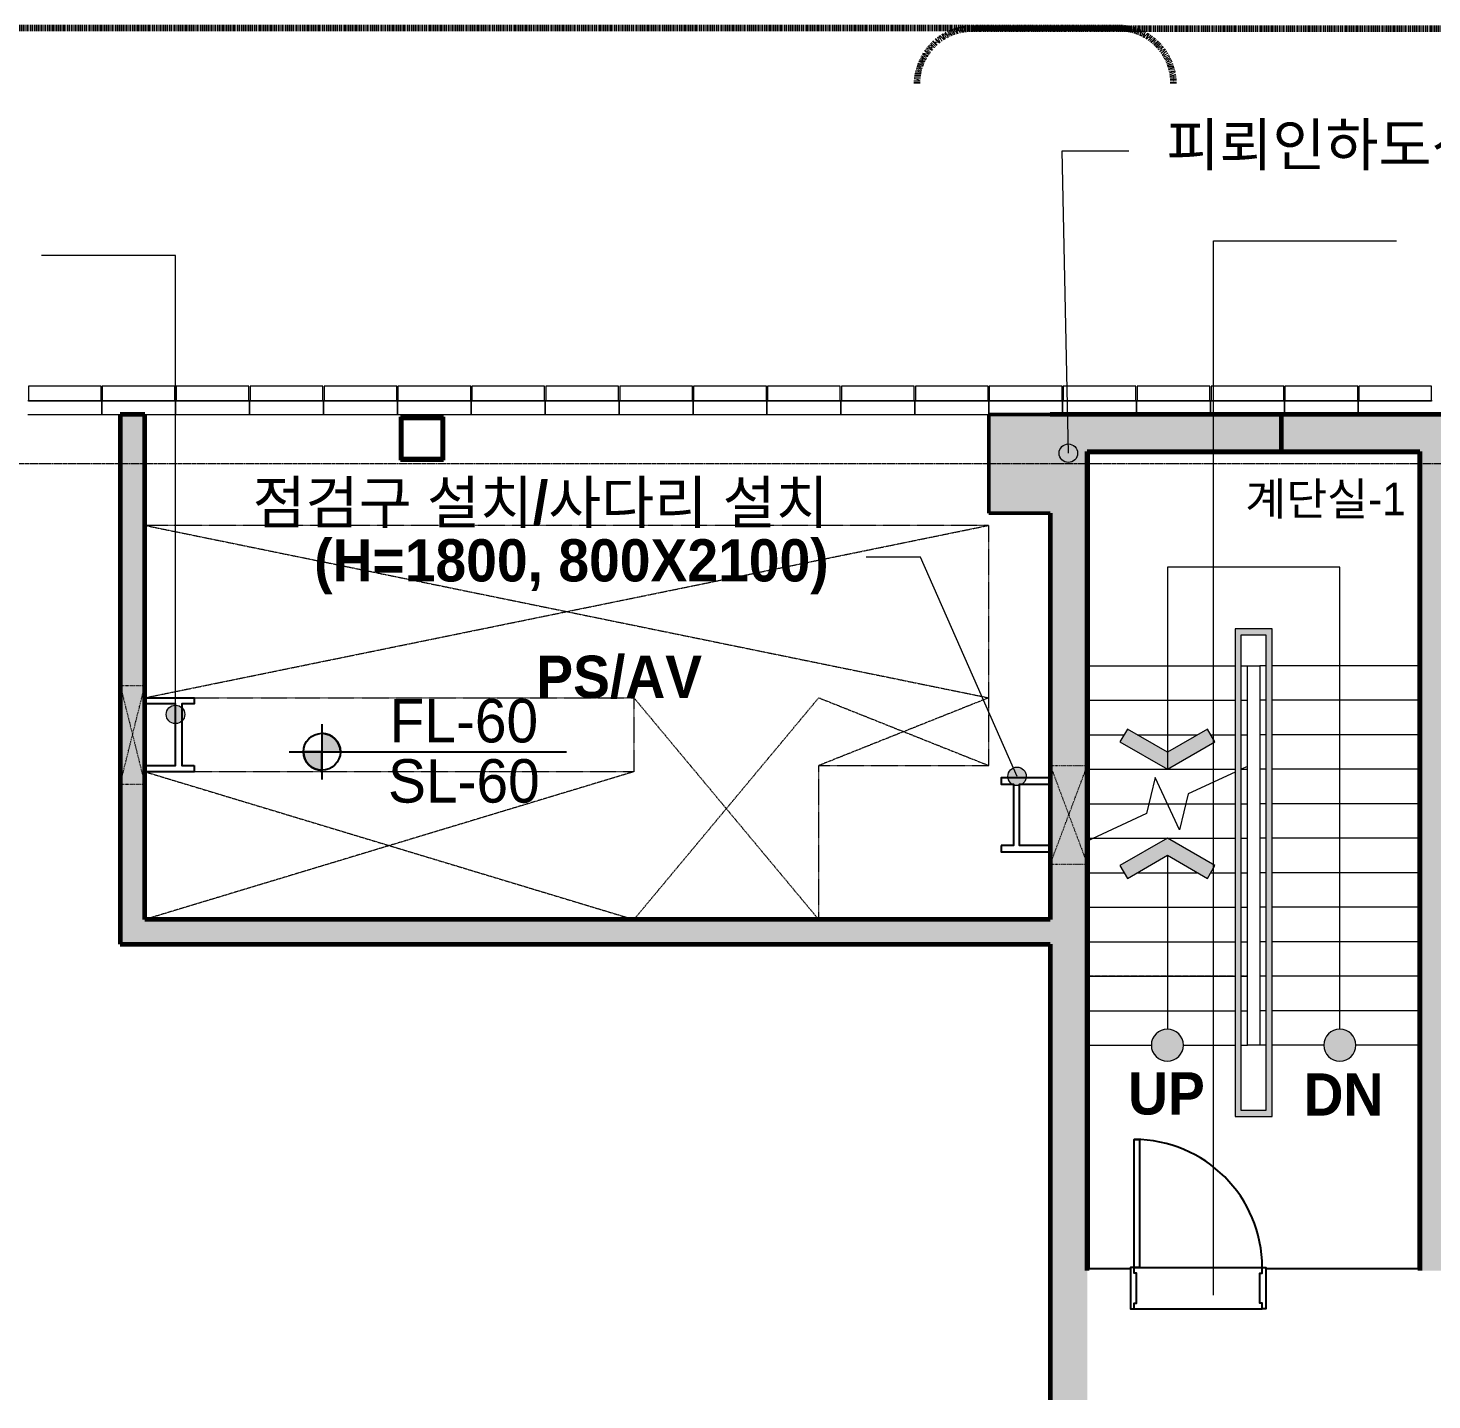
# Model space of a CAD drawing. Header units: millimetres. Extents: x 32807 to 138242, y 21317 to 92065.
# Drawn here: x 82145 to 93540, y 68966 to 80102 of the extents above; entities that cross this region are included whole.
import ezdxf

# ---------------------------------------------------------------- set-up
doc = ezdxf.new("R2010")
doc.units = ezdxf.units.MM
for name, pattern in [('_1점쇄선_1_100_', [9.6, 3.2, -3.2, 0, -3.2]), ('Center', [29.999999, 12, -6, 6, -6]), ('Dash Dot 3_16_', [7.9375, 4.7625, -1.5875, 0, -1.5875]), ('Grid Line', [22.225, 12.7, -3.175, 3.175, -3.175]), ('IMPORT-HID _4_', [2.3, 1.5, -0.8]), ('Overhead', [3.96875, 2.38125, -1.5875])]:
    doc.linetypes.add(name, pattern=pattern)
for name, color, linetype, lineweight in [('00. 점검사다리', 2, 'Continuous', 13), ('A-ANNO-CALL', 2, 'Continuous', 9), ('A-ANNO-SYMB', 7, 'Continuous', 25), ('A-ANNO-TEXT', 130, 'Continuous', 9), ('A-COLS', 2, 'Continuous', 50), ('A-COLS-HACH', 252, 'Continuous', 15), ('A-DETL', 3, 'Continuous', 9), ('A-DETL-P6', 6, 'Continuous', 9), ('A-DETL-PATT', 9, 'Continuous', 13), ('A-FLOR-STRS', 4, 'Continuous', 15), ('A-GLAZ', 4, 'Continuous', 18), ('A-GRID', 1, 'Continuous', 9), ('A-PLAN-OPEN', 9, '_1점쇄선_1_100_', 9), ('A-WALL', 2, 'Continuous', 60), ('A-WALL-HACH', 252, 'Continuous', 60), ('HID', 130, 'IMPORT-HID _4_', 9), ('Invisible Line', 7, 'Continuous', 9), ('오프닝', 170, 'Continuous', 15)]:
    doc.layers.add(name, color=color, linetype=linetype, lineweight=lineweight)
doc.layers.add('02. 미장', color=3, linetype='Continuous')
doc.layers.add('03. 태정도어', color=3, linetype='Continuous')
doc.styles.add('돋움_7', font='Dotum.ttf', dxfattribs={"height": 302.25256})
doc.styles.add('돋움_8', font='Dotum.ttf', dxfattribs={"height": 264.47099})
doc.styles.add('돋움_B_1', font='', dxfattribs={"height": 342.798635})
doc.styles.get('돋움_B_1').set_extended_font_data('Dotum', bold=True)

# ---------------------------------------------------------------- blocks, each defined once
blk = doc.blocks.new('HD_Spot Elev_수동_ - HD_Spot Elev_수동_-7050934-지상 3층 평면도')
at = {"layer": 'A-ANNO-SYMB'}
h = blk.add_hatch(color=256, dxfattribs=at)
edge = h.paths.add_edge_path(flags=0)
edge.add_arc((-4.559, -0.001), 1, 0, 90, ccw=False)
edge.add_line((-3.559, -0.001), (-4.559, -0.001))
edge.add_line((-4.559, -0.001), (-4.559, 0.999))
h = blk.add_hatch(color=256, dxfattribs=at)
edge = h.paths.add_edge_path(flags=0)
edge.add_arc((-4.559, -0.001), 1, 180, 270, ccw=False)
edge.add_line((-5.559, -0.001), (-4.559, -0.001))
edge.add_line((-4.559, -0.001), (-4.559, -1.001))
at = {"layer": 'A-ANNO-SYMB', "lineweight": 25}
for p, q in [((-4.559, 1.499), (-4.559, -1.501)), ((-4.559, 0.999), (-4.559, -0.001)), ((-6.327, -0.001), (8.673, -0.001)), ((-4.559, -0.001), (-5.559, -0.001)), ((-4.559, -1.001), (-4.559, -0.001)), ((-4.559, -0.001), (-3.559, -0.001))]:
    blk.add_line(p, q, dxfattribs=at)
blk.add_circle((-4.559, -0.001), 1, dxfattribs=at)
for start, end in [(360, 90), (180, 270)]:
    blk.add_arc((-4.559, -0.001), 1, start, end, dxfattribs=at)
blk = doc.blocks.new('A$C383279E2')
at = {"layer": '03. 태정도어', "color": 4}
for p, q in [((-461, -292), (-461, -607)), ((-431, -282), (609, -282)), ((639, -292), (639, -607)), ((-431, -617), (609, -617))]:
    blk.add_line(p, q, dxfattribs=at)
blk.add_lwpolyline([(-431, -282), (-431, 758), (-386, 758), (-386, -282)], close=True, dxfattribs=at)
for points in [[(-461, -607), (-461, -617), (-431, -617), (-431, -572), (-411, -572), (-411, -449), (-411, -327), (-431, -327), (-431, -282), (-461, -282), (-461, -292)], [(639, -607), (639, -617), (609, -617), (609, -572), (589, -572), (589, -449), (589, -327), (609, -327), (609, -282), (639, -282), (639, -292)]]:
    blk.add_lwpolyline(points, dxfattribs=at)
blk.add_arc((-431, -282), 1040, 0, 90, dxfattribs=at)

msp = doc.modelspace()

# ---------------------------------------------------------------- hatches: boundary and pattern name
at = {"layer": 'A-ANNO-TEXT'}
h = msp.add_hatch(color=50, dxfattribs=at)
edge = h.paths.add_edge_path(flags=0)
edge.add_arc((90589.1, 76651.3), 75, 0, 360)
h = msp.add_hatch(color=50, dxfattribs=at)
edge = h.paths.add_edge_path(flags=0)
edge.add_arc((83341.5, 74530.6), 75, 0, 360)
h = msp.add_hatch(color=50, dxfattribs=at)
edge = h.paths.add_edge_path(flags=0)
edge.add_arc((90172.7, 74027.6), 75, 0, 360)
at = {"layer": 'A-COLS-HACH', "lineweight": 9}
h = msp.add_hatch(dxfattribs=at)
h.set_pattern_fill('FP_44', color=256, style=0, pattern_type=2)
h.set_pattern_definition([(45, (-11858.95, -1e-09), (-377.1708, 377.1708), []), (45, (-11858.95, 571.5), (-377.1708, 377.1708), [])])
h.paths.add_polyline_path([(85167.5, 76595.6), (85517.5, 76595.6), (85517.5, 76945.6), (85167.5, 76945.6), (85167.5, 76776.4)], flags=0)
h.paths.add_polyline_path([(85505.5, 76607.6), (85179.5, 76607.6), (85179.5, 76933.6), (85505.5, 76933.6), (85505.5, 76776.4)], flags=0)
at = {"layer": 'A-COLS-HACH'}
msp.add_hatch(color=256, dxfattribs=at).paths.add_polyline_path([(90442.5, 76165.6), (90442.5, 76965.6), (89942.5, 76965.6), (89942.5, 76165.6)], flags=0)
at = {"layer": 'A-DETL-PATT', "lineweight": 18}
h = msp.add_hatch(color=255, dxfattribs=at)
h.paths.add_polyline_path([(92162.5, 71265.6), (92242.5, 71265.6), (92242.5, 75225.6), (91942.5, 75225.6), (91942.5, 71265.6), (92142.5, 71265.6)], flags=0)
h.paths.add_polyline_path([(92162.5, 71315.6), (91992.5, 71315.6), (91992.5, 75175.6), (92192.5, 75175.6), (92192.5, 71315.6)], flags=0)
at = {"layer": 'A-DETL-PATT'}
for points in [[(91392.5, 74085.6), (91777.2, 74307.7), (91717.2, 74411.6), (91392.5, 74224.2), (91067.8, 74411.6), (91007.8, 74307.7), (91226.1, 74181.7)], [(91717.2, 73199.6), (91777.2, 73303.5), (91392.5, 73525.6), (91007.8, 73303.5), (91067.8, 73199.6), (91392.5, 73387)], [(91392.5, 71715.6), (91426.1, 71720), (91457.5, 71733), (91484.4, 71753.7), (91505.1, 71780.6), (91518.1, 71812), (91522.5, 71845.6), (91518.1, 71879.2), (91505.1, 71910.6), (91484.4, 71937.5), (91457.5, 71958.2), (91426.1, 71971.2), (91392.5, 71975.6), (91358.8, 71971.2), (91327.5, 71958.2), (91300.6, 71937.5), (91279.9, 71910.6), (91266.9, 71879.2), (91262.5, 71845.6), (91266.9, 71812), (91279.9, 71780.6), (91300.6, 71753.7), (91327.5, 71733), (91358.8, 71720)], [(92792.5, 71715.6), (92826.1, 71720), (92857.5, 71733), (92884.4, 71753.7), (92905.1, 71780.6), (92918.1, 71812), (92922.5, 71845.6), (92918.1, 71879.2), (92905.1, 71910.6), (92884.4, 71937.5), (92857.5, 71958.2), (92826.1, 71971.2), (92792.5, 71975.6), (92758.8, 71971.2), (92727.5, 71958.2), (92700.6, 71937.5), (92679.9, 71910.6), (92666.9, 71879.2), (92662.5, 71845.6), (92666.9, 71812), (92679.9, 71780.6), (92700.6, 71753.7), (92727.5, 71733), (92758.8, 71720)]]:
    msp.add_hatch(color=7, dxfattribs=at).paths.add_polyline_path(points, flags=0)
at = {"layer": 'A-WALL-HACH', "lineweight": 15}
for points in [[(83092.5, 72865.6), (83092.5, 76965.6), (82892.5, 76965.6), (82892.5, 72865.6)], [(90742.5, 68965.6), (90742.5, 76965.6), (90442.5, 76965.6), (90442.5, 68965.6)], [(93642.5, 76665.6), (97292.5, 76665.6), (97292.5, 76965.6), (90742.5, 76965.6), (90742.5, 76665.6), (93442.5, 76665.6)], [(92320, 76665.6), (92320, 76965.6), (90742.5, 76965.6), (90742.5, 76665.6), (91840.9, 76665.6)], [(93486.7, 70015.6), (93642.5, 70015.6), (93642.5, 76665.6), (93442.5, 76665.6), (93442.5, 70015.6)], [(90442.5, 72665.6), (90442.5, 72865.6), (82892.5, 72865.6), (82892.5, 72665.6), (90195.1, 72665.6)]]:
    msp.add_hatch(color=256, dxfattribs=at).paths.add_polyline_path(points, flags=0)

# ---------------------------------------------------------------- linework, layer by layer
at = {"layer": '00. 점검사다리', "color": 5, "lineweight": -3}
for points in [[(83492.5, 74115.6), (83492.5, 74065.6), (83092.5, 74065.6), (83092.5, 74115.6), (83342.5, 74115.6), (83342.5, 74615.6), (83092.5, 74615.6), (83092.5, 74665.6), (83492.5, 74665.6), (83492.5, 74615.6), (83392.5, 74615.6), (83392.5, 74115.6)], [(90042.5, 73465.6), (90042.5, 73415.6), (90442.5, 73415.6), (90442.5, 73465.6), (90192.5, 73465.6), (90192.5, 73965.6), (90442.5, 73965.6), (90442.5, 74015.6), (90042.5, 74015.6), (90042.5, 73965.6), (90142.5, 73965.6), (90142.5, 73465.6)]]:
    msp.add_lwpolyline(points, close=True, dxfattribs=at)
at = {"layer": '02. 미장', "color": 13}
msp.add_lwpolyline([(91092.5, 70030.6), (90757.5, 70030.6), (90757.5, 76650.6), (93427.5, 76650.6), (93427.5, 70030.6), (92192.5, 70030.6)], dxfattribs=at)
at = {"layer": 'A-ANNO-CALL', "linetype": 'Center', "lineweight": 100}
for p, q in [((90992.9, 80102.4), (42977.2, 80102.4)), ((136018.1, 80097), (89808.9, 80097))]:
    msp.add_line(p, q, dxfattribs=at)
for centre, start, end in [((89808.9, 79647), 90, 180), ((90992.9, 79652.4), 0, 90)]:
    msp.add_arc(centre, 450, start, end, dxfattribs=at)
at = {"layer": 'A-ANNO-TEXT', "color": 50}
for p, q in [((90537.4, 79106.1), (91080.1, 79106.1)), ((90589.1, 76651.3), (90537.4, 79106.1)), ((91767.8, 78374), (93252.8, 78374)), ((91767.8, 69816.2), (91767.8, 78374)), ((83341.5, 78256.3), (82252.9, 78256.3)), ((83341.5, 74530.6), (83341.5, 78256.3)), ((89388.4, 75807.8), (88948, 75807.8)), ((90172.7, 74027.6), (89388.4, 75807.8))]:
    msp.add_line(p, q, dxfattribs=at)
for centre in [(90589.1, 76651.3), (83341.5, 74530.6), (90172.7, 74027.6)]:
    msp.add_circle(centre, 75, dxfattribs=at)
at = {"layer": 'A-COLS'}
for p, q in [((85517.5, 76945.6), (85167.5, 76945.6)), ((85167.5, 76945.6), (85167.5, 76595.6)), ((85179.5, 76607.6), (85179.5, 76933.6)), ((85179.5, 76933.6), (85505.5, 76933.6)), ((85505.5, 76933.6), (85505.5, 76607.6)), ((85517.5, 76595.6), (85517.5, 76945.6)), ((90442.5, 76965.6), (89942.5, 76965.6)), ((89942.5, 76965.6), (89942.5, 76165.6)), ((85167.5, 76595.6), (85517.5, 76595.6)), ((85505.5, 76607.6), (85179.5, 76607.6)), ((89942.5, 76165.6), (90442.5, 76165.6))]:
    msp.add_line(p, q, dxfattribs=at)
at = {"layer": 'A-DETL', "color": 252}
for p, q in [((92792.5, 75725.6), (91392.5, 75725.6)), ((91392.5, 75725.6), (91392.5, 74085.6)), ((92792.5, 71975.6), (92792.5, 75725.6))]:
    msp.add_line(p, q, dxfattribs=at)
at = {"layer": 'A-DETL', "color": 3}
for points in [[(92142.5, 71265.6), (92162.5, 71265.6), (92242.5, 71265.6), (92242.5, 75225.6), (91942.5, 75225.6), (91942.5, 71265.6)], [(92192.5, 71315.6), (92162.5, 71315.6), (91992.5, 71315.6), (91992.5, 75175.6), (92192.5, 75175.6)]]:
    msp.add_lwpolyline(points, close=True, dxfattribs=at)
at = {"layer": 'A-DETL-P6', "color": 252}
msp.add_line((91392.5, 73387), (91392.5, 71975.6), dxfattribs=at)
at = {"layer": 'A-FLOR-STRS', "color": 252, "linetype": 'Overhead', "lineweight": 9}
for p, q in [((90742.5, 76665.6), (90742.5, 74925.6)), ((93442.5, 76665.6), (90742.5, 76665.6)), ((90742.5, 76665.6), (90742.5, 74925.6)), ((93442.5, 76665.6), (90742.5, 76665.6)), ((93442.5, 74925.6), (93442.5, 76665.6)), ((93442.5, 74925.6), (93442.5, 76665.6)), ((90742.5, 74925.6), (91942.5, 74925.6)), ((90742.5, 74925.6), (91942.5, 74925.6)), ((90742.5, 71845.6), (90742.5, 74925.6)), ((90742.5, 74085.6), (90742.5, 74925.6)), ((90742.5, 74925.6), (91942.5, 74925.6)), ((90742.5, 74925.6), (91942.5, 74925.6)), ((90742.5, 74925.6), (91942.5, 74925.6)), ((91992.5, 74925.6), (92042.5, 74925.6)), ((91992.5, 74925.6), (92042.5, 74925.6)), ((91992.5, 74925.6), (92042.5, 74925.6)), ((91992.5, 74925.6), (92042.5, 74925.6)), ((91992.5, 74925.6), (92042.5, 74925.6)), ((92042.5, 74925.6), (92142.5, 74925.6)), ((92042.5, 74925.6), (92142.5, 74925.6)), ((92042.5, 71845.6), (92042.5, 74925.6)), ((92042.5, 74108.7), (92042.5, 74925.6)), ((92192.5, 74925.6), (92142.5, 74925.6)), ((92192.5, 74925.6), (92142.5, 74925.6)), ((92142.5, 74925.6), (92142.5, 71845.6)), ((92142.5, 74925.6), (92142.5, 71845.6)), ((92192.5, 74925.6), (92142.5, 74925.6)), ((92192.5, 74925.6), (92142.5, 74925.6)), ((92192.5, 74925.6), (92142.5, 74925.6)), ((93442.5, 74925.6), (92242.5, 74925.6)), ((93442.5, 74925.6), (92242.5, 74925.6)), ((93442.5, 74925.6), (92242.5, 74925.6)), ((93442.5, 74925.6), (92242.5, 74925.6)), ((93442.5, 74925.6), (92242.5, 74925.6)), ((93442.5, 74925.6), (93442.5, 71845.6)), ((93442.5, 74925.6), (93442.5, 71845.6)), ((90742.5, 74645.6), (91942.5, 74645.6)), ((90742.5, 74645.6), (91942.5, 74645.6)), ((90742.5, 74645.6), (91942.5, 74645.6)), ((90742.5, 74645.6), (91942.5, 74645.6)), ((90742.5, 74645.6), (91942.5, 74645.6)), ((91992.5, 74645.6), (92042.5, 74645.6)), ((91992.5, 74645.6), (92042.5, 74645.6)), ((91992.5, 74645.6), (92042.5, 74645.6)), ((91992.5, 74645.6), (92042.5, 74645.6)), ((91992.5, 74645.6), (92042.5, 74645.6)), ((92192.5, 74645.6), (92142.5, 74645.6)), ((92192.5, 74645.6), (92142.5, 74645.6)), ((92192.5, 74645.6), (92142.5, 74645.6)), ((92192.5, 74645.6), (92142.5, 74645.6)), ((92192.5, 74645.6), (92142.5, 74645.6)), ((93442.5, 74645.6), (92242.5, 74645.6)), ((93442.5, 74645.6), (92242.5, 74645.6)), ((93442.5, 74645.6), (92242.5, 74645.6)), ((93442.5, 74645.6), (92242.5, 74645.6)), ((93442.5, 74645.6), (92242.5, 74645.6)), ((90742.5, 74365.6), (91041.2, 74365.6)), ((90742.5, 74365.6), (91041.2, 74365.6)), ((90742.5, 74365.6), (91041.2, 74365.6)), ((90742.5, 74365.6), (91041.2, 74365.6)), ((90742.5, 74365.6), (91041.2, 74365.6)), ((91147.5, 74365.6), (91637.5, 74365.6)), ((91147.5, 74365.6), (91637.5, 74365.6)), ((91147.5, 74365.6), (91637.5, 74365.6)), ((91147.5, 74365.6), (91637.5, 74365.6)), ((91147.5, 74365.6), (91637.5, 74365.6)), ((91743.7, 74365.6), (91942.5, 74365.6)), ((91743.7, 74365.6), (91942.5, 74365.6)), ((91743.7, 74365.6), (91942.5, 74365.6)), ((91743.7, 74365.6), (91942.5, 74365.6)), ((91743.7, 74365.6), (91942.5, 74365.6)), ((91992.5, 74365.6), (92042.5, 74365.6)), ((91992.5, 74365.6), (92042.5, 74365.6)), ((91992.5, 74365.6), (92042.5, 74365.6)), ((91992.5, 74365.6), (92042.5, 74365.6)), ((91992.5, 74365.6), (92042.5, 74365.6)), ((92192.5, 74365.6), (92142.5, 74365.6)), ((92192.5, 74365.6), (92142.5, 74365.6)), ((92192.5, 74365.6), (92142.5, 74365.6)), ((92192.5, 74365.6), (92142.5, 74365.6)), ((92192.5, 74365.6), (92142.5, 74365.6)), ((93442.5, 74365.6), (92242.5, 74365.6)), ((93442.5, 74365.6), (92242.5, 74365.6)), ((93442.5, 74365.6), (92242.5, 74365.6)), ((93442.5, 74365.6), (92242.5, 74365.6)), ((93442.5, 74365.6), (92242.5, 74365.6)), ((90742.5, 74085.6), (91942.5, 74085.6)), ((90742.5, 74085.6), (91942.5, 74085.6)), ((90742.5, 74085.6), (91942.5, 74085.6)), ((90742.5, 74085.6), (91942.5, 74085.6)), ((90742.5, 74085.6), (91942.5, 74085.6)), ((91992.5, 74085.6), (92042.5, 74085.6)), ((91992.5, 74085.6), (92042.5, 74085.6)), ((91993, 74085.6), (92042.5, 74085.6)), ((92192.5, 74085.6), (92142.5, 74085.6)), ((92192.5, 74085.6), (92142.5, 74085.6)), ((92192.5, 74085.6), (92142.5, 74085.6)), ((92192.5, 74085.6), (92142.5, 74085.6)), ((92192.5, 74085.6), (92142.5, 74085.6)), ((93442.5, 74085.6), (92242.5, 74085.6)), ((93442.5, 74085.6), (92242.5, 74085.6)), ((93442.5, 74085.6), (92242.5, 74085.6)), ((93442.5, 74085.6), (92242.5, 74085.6)), ((93442.5, 74085.6), (92242.5, 74085.6)), ((90742.5, 73805.6), (91942.5, 73805.6)), ((90742.5, 73805.6), (91241.8, 73805.6)), ((90742.5, 73805.6), (91942.5, 73805.6)), ((90742.5, 73805.6), (91241.8, 73805.6)), ((90742.5, 73805.6), (91241.8, 73805.6)), ((91241.8, 73805.6), (91392.5, 73805.6)), ((91392.5, 73805.6), (91543.2, 73805.6)), ((91392.5, 73805.6), (91543.2, 73805.6)), ((91392.5, 73805.6), (91543.2, 73805.6)), ((91543.2, 73805.6), (91942.5, 73805.6)), ((91992.5, 73805.6), (92042.5, 73805.6)), ((91992.5, 73805.6), (92042.5, 73805.6)), ((91992.5, 73805.6), (92042.5, 73805.6)), ((92192.5, 73805.6), (92142.5, 73805.6)), ((92192.5, 73805.6), (92142.5, 73805.6)), ((92192.5, 73805.6), (92142.5, 73805.6)), ((92192.5, 73805.6), (92142.5, 73805.6)), ((92192.5, 73805.6), (92142.5, 73805.6)), ((93442.5, 73805.6), (92242.5, 73805.6)), ((93442.5, 73805.6), (92242.5, 73805.6)), ((93442.5, 73805.6), (92242.5, 73805.6)), ((93442.5, 73805.6), (92242.5, 73805.6)), ((93442.5, 73805.6), (92242.5, 73805.6)), ((90742.5, 73525.6), (91942.5, 73525.6)), ((90742.5, 73525.6), (90792, 73525.6)), ((90742.5, 73525.6), (91942.5, 73525.6)), ((90742.5, 73525.6), (90792, 73525.6)), ((90742.5, 73525.6), (90792, 73525.6)), ((90792, 73525.6), (91942.5, 73525.6)), ((91992.5, 73525.6), (92042.5, 73525.6)), ((91992.5, 73525.6), (92042.5, 73525.6)), ((91992.5, 73525.6), (92042.5, 73525.6)), ((92192.5, 73525.6), (92142.5, 73525.6)), ((92192.5, 73525.6), (92142.5, 73525.6)), ((92192.5, 73525.6), (92142.5, 73525.6)), ((92192.5, 73525.6), (92142.5, 73525.6)), ((92192.5, 73525.6), (92142.5, 73525.6)), ((93442.5, 73525.6), (92242.5, 73525.6)), ((93442.5, 73525.6), (92242.5, 73525.6)), ((93442.5, 73525.6), (92242.5, 73525.6)), ((93442.5, 73525.6), (92242.5, 73525.6)), ((93442.5, 73525.6), (92242.5, 73525.6)), ((90742.5, 73245.6), (91041.2, 73245.6)), ((90742.5, 73245.6), (91041.2, 73245.6)), ((90742.5, 73245.6), (91041.2, 73245.6)), ((91147.5, 73245.6), (91637.5, 73245.6)), ((91147.5, 73245.6), (91637.5, 73245.6)), ((91147.5, 73245.6), (91637.5, 73245.6)), ((91743.7, 73245.6), (91942.5, 73245.6)), ((91743.7, 73245.6), (91942.5, 73245.6)), ((91743.7, 73245.6), (91942.5, 73245.6)), ((91992.5, 73245.6), (92042.5, 73245.6)), ((91992.5, 73245.6), (92042.5, 73245.6)), ((91992.5, 73245.6), (92042.5, 73245.6)), ((92192.5, 73245.6), (92142.5, 73245.6)), ((92192.5, 73245.6), (92142.5, 73245.6)), ((92192.5, 73245.6), (92142.5, 73245.6)), ((92192.5, 73245.6), (92142.5, 73245.6)), ((92192.5, 73245.6), (92142.5, 73245.6)), ((93442.5, 73245.6), (92242.5, 73245.6)), ((93442.5, 73245.6), (92242.5, 73245.6)), ((93442.5, 73245.6), (92242.5, 73245.6)), ((93442.5, 73245.6), (92242.5, 73245.6)), ((93442.5, 73245.6), (92242.5, 73245.6)), ((90742.5, 72965.6), (91942.5, 72965.6)), ((90742.5, 72965.6), (91942.5, 72965.6)), ((90742.5, 72965.6), (91942.5, 72965.6)), ((91992.5, 72965.6), (92042.5, 72965.6)), ((91992.5, 72965.6), (92042.5, 72965.6)), ((91992.5, 72965.6), (92042.5, 72965.6)), ((92192.5, 72965.6), (92142.5, 72965.6)), ((92192.5, 72965.6), (92142.5, 72965.6)), ((92192.5, 72965.6), (92142.5, 72965.6)), ((92192.5, 72965.6), (92142.5, 72965.6)), ((92192.5, 72965.6), (92142.5, 72965.6)), ((93442.5, 72965.6), (92242.5, 72965.6)), ((93442.5, 72965.6), (92242.5, 72965.6)), ((93442.5, 72965.6), (92242.5, 72965.6)), ((93442.5, 72965.6), (92242.5, 72965.6)), ((93442.5, 72965.6), (92242.5, 72965.6)), ((90742.5, 72685.6), (91942.5, 72685.6)), ((90742.5, 72685.6), (91942.5, 72685.6)), ((90742.5, 72685.6), (91942.5, 72685.6)), ((91992.5, 72685.6), (92042.5, 72685.6)), ((91992.5, 72685.6), (92042.5, 72685.6)), ((91992.5, 72685.6), (92042.5, 72685.6)), ((92192.5, 72685.6), (92142.5, 72685.6)), ((92192.5, 72685.6), (92142.5, 72685.6)), ((92192.5, 72685.6), (92142.5, 72685.6)), ((92192.5, 72685.6), (92142.5, 72685.6)), ((92192.5, 72685.6), (92142.5, 72685.6)), ((93442.5, 72685.6), (92242.5, 72685.6)), ((93442.5, 72685.6), (92242.5, 72685.6)), ((93442.5, 72685.6), (92242.5, 72685.6)), ((93442.5, 72685.6), (92242.5, 72685.6)), ((93442.5, 72685.6), (92242.5, 72685.6)), ((90742.5, 72405.6), (90742.5, 70015.6)), ((91942.5, 72405.6), (90742.5, 72405.6)), ((90742.5, 72405.6), (91942.5, 72405.6)), ((90742.5, 72405.6), (91942.5, 72405.6)), ((90742.5, 72405.6), (91942.5, 72405.6)), ((92042.5, 72405.6), (91992.5, 72405.6)), ((91992.5, 72405.6), (92042.5, 72405.6)), ((91992.5, 72405.6), (92042.5, 72405.6)), ((91992.5, 72405.6), (92042.5, 72405.6)), ((92042.5, 71845.6), (92042.5, 72405.6)), ((92192.5, 72405.6), (92142.5, 72405.6)), ((92192.5, 72405.6), (92142.5, 72405.6)), ((92192.5, 72405.6), (92142.5, 72405.6)), ((92192.5, 72405.6), (92142.5, 72405.6)), ((92192.5, 72405.6), (92142.5, 72405.6)), ((93442.5, 72405.6), (92242.5, 72405.6)), ((93442.5, 72405.6), (92242.5, 72405.6)), ((93442.5, 72405.6), (92242.5, 72405.6)), ((93442.5, 72405.6), (92242.5, 72405.6)), ((93442.5, 72405.6), (92242.5, 72405.6)), ((90742.5, 72125.6), (91942.5, 72125.6)), ((90742.5, 72125.6), (91942.5, 72125.6)), ((90742.5, 72125.6), (91942.5, 72125.6)), ((91992.5, 72125.6), (92042.5, 72125.6)), ((91992.5, 72125.6), (92042.5, 72125.6)), ((91992.5, 72125.6), (92042.5, 72125.6)), ((92192.5, 72125.6), (92142.5, 72125.6)), ((92192.5, 72125.6), (92142.5, 72125.6)), ((92192.5, 72125.6), (92142.5, 72125.6)), ((92192.5, 72125.6), (92142.5, 72125.6)), ((92192.5, 72125.6), (92142.5, 72125.6)), ((93442.5, 72125.6), (92242.5, 72125.6)), ((93442.5, 72125.6), (92242.5, 72125.6)), ((93442.5, 72125.6), (92242.5, 72125.6)), ((93442.5, 72125.6), (92242.5, 72125.6)), ((93442.5, 72125.6), (92242.5, 72125.6)), ((90742.5, 71845.6), (90742.5, 70015.6)), ((90742.5, 71845.6), (91262.5, 71845.6)), ((90742.5, 71845.6), (91262.5, 71845.6)), ((90742.5, 71845.6), (91262.5, 71845.6)), ((91522.5, 71845.6), (91942.5, 71845.6)), ((91522.5, 71845.6), (91942.5, 71845.6)), ((91522.5, 71845.6), (91942.5, 71845.6)), ((91992.5, 71845.6), (92042.5, 71845.6)), ((91992.5, 71845.6), (92042.5, 71845.6)), ((91992.5, 71845.6), (92042.5, 71845.6)), ((92142.5, 71845.6), (92042.5, 71845.6)), ((92142.5, 71845.6), (92042.5, 71845.6)), ((92192.5, 71845.6), (92142.5, 71845.6)), ((92192.5, 71845.6), (92142.5, 71845.6)), ((92192.5, 71845.6), (92142.5, 71845.6)), ((92192.5, 71845.6), (92142.5, 71845.6)), ((92192.5, 71845.6), (92142.5, 71845.6)), ((92662.5, 71845.6), (92242.5, 71845.6)), ((92662.5, 71845.6), (92242.5, 71845.6)), ((92662.5, 71845.6), (92242.5, 71845.6)), ((92662.5, 71845.6), (92242.5, 71845.6)), ((92662.5, 71845.6), (92242.5, 71845.6)), ((93442.5, 71845.6), (92922.5, 71845.6)), ((93442.5, 71845.6), (92922.5, 71845.6)), ((93442.5, 71845.6), (92922.5, 71845.6)), ((93442.5, 71845.6), (92922.5, 71845.6)), ((93442.5, 71845.6), (92922.5, 71845.6)), ((93442.5, 70015.6), (93442.5, 71845.6)), ((93442.5, 70015.6), (93442.5, 71845.6))]:
    msp.add_line(p, q, dxfattribs=at)
at = {"layer": 'A-FLOR-STRS', "color": 252}
for p, q in [((90742.5, 74925.6), (91942.5, 74925.6)), ((91992.5, 74925.6), (92042.5, 74925.6)), ((92042.5, 74925.6), (92142.5, 74925.6)), ((92042.5, 74645.6), (92042.5, 74925.6)), ((92192.5, 74925.6), (92142.5, 74925.6)), ((92142.5, 74925.6), (92142.5, 74645.6)), ((93442.5, 74925.6), (92242.5, 74925.6)), ((90742.5, 74645.6), (91942.5, 74645.6)), ((91992.5, 74645.6), (92042.5, 74645.6)), ((92042.5, 74365.6), (92042.5, 74645.6)), ((92142.5, 74645.6), (92142.5, 74365.6)), ((92192.5, 74645.6), (92142.5, 74645.6)), ((93442.5, 74645.6), (92242.5, 74645.6)), ((90742.5, 74365.6), (91041.2, 74365.6)), ((91147.5, 74365.6), (91637.5, 74365.6)), ((91743.7, 74365.6), (91942.5, 74365.6)), ((91992.5, 74365.6), (92042.5, 74365.6)), ((92042.5, 74108.7), (92042.5, 74365.6)), ((92142.5, 74365.6), (92142.5, 74085.6)), ((92192.5, 74365.6), (92142.5, 74365.6)), ((93442.5, 74365.6), (92242.5, 74365.6)), ((90742.5, 74085.6), (91942.5, 74085.6)), ((92042.5, 74108.7), (91992.5, 74085.4)), ((91993, 74085.6), (92042.5, 74085.6)), ((92042.5, 74085.6), (92042.5, 74108.7)), ((92042.5, 73805.6), (92042.5, 74085.6)), ((92142.5, 74085.6), (92142.5, 73805.6)), ((92192.5, 74085.6), (92142.5, 74085.6)), ((93442.5, 74085.6), (92242.5, 74085.6)), ((91293.4, 74018), (91222.6, 73726.4)), ((91491.5, 73593.2), (91293.4, 74018)), ((91942.5, 74062.1), (91562.4, 73884.8)), ((91562.4, 73884.8), (91491.5, 73593.2)), ((90742.5, 73805.6), (91241.8, 73805.6)), ((91222.6, 73726.4), (90742.5, 73502.5)), ((91241.8, 73805.6), (91392.5, 73805.6)), ((91392.5, 73805.6), (91543.2, 73805.6)), ((91543.2, 73805.6), (91942.5, 73805.6)), ((91992.5, 73805.6), (92042.5, 73805.6)), ((92042.5, 73525.6), (92042.5, 73805.6)), ((92142.5, 73805.6), (92142.5, 73525.6)), ((92192.5, 73805.6), (92142.5, 73805.6)), ((93442.5, 73805.6), (92242.5, 73805.6)), ((90742.5, 73525.6), (90792, 73525.6)), ((90792, 73525.6), (91942.5, 73525.6)), ((91992.5, 73525.6), (92042.5, 73525.6)), ((92042.5, 73245.6), (92042.5, 73525.6)), ((92142.5, 73525.6), (92142.5, 73245.6)), ((92192.5, 73525.6), (92142.5, 73525.6)), ((93442.5, 73525.6), (92242.5, 73525.6)), ((90742.5, 73245.6), (91041.2, 73245.6)), ((91147.5, 73245.6), (91637.5, 73245.6)), ((91743.7, 73245.6), (91942.5, 73245.6)), ((91992.5, 73245.6), (92042.5, 73245.6)), ((92042.5, 72965.6), (92042.5, 73245.6)), ((92142.5, 73245.6), (92142.5, 72965.6)), ((92192.5, 73245.6), (92142.5, 73245.6)), ((93442.5, 73245.6), (92242.5, 73245.6)), ((90742.5, 72965.6), (91942.5, 72965.6)), ((91992.5, 72965.6), (92042.5, 72965.6)), ((92042.5, 72685.6), (92042.5, 72965.6)), ((92142.5, 72965.6), (92142.5, 72685.6)), ((92192.5, 72965.6), (92142.5, 72965.6)), ((93442.5, 72965.6), (92242.5, 72965.6)), ((90742.5, 72685.6), (91942.5, 72685.6)), ((91992.5, 72685.6), (92042.5, 72685.6)), ((92042.5, 72405.6), (92042.5, 72685.6)), ((92142.5, 72685.6), (92142.5, 72405.6)), ((92192.5, 72685.6), (92142.5, 72685.6)), ((93442.5, 72685.6), (92242.5, 72685.6)), ((90742.5, 72405.6), (91942.5, 72405.6)), ((91992.5, 72405.6), (92042.5, 72405.6)), ((92042.5, 72125.6), (92042.5, 72405.6)), ((92142.5, 72405.6), (92142.5, 72125.6)), ((92192.5, 72405.6), (92142.5, 72405.6)), ((93442.5, 72405.6), (92242.5, 72405.6)), ((90742.5, 72125.6), (91942.5, 72125.6)), ((91992.5, 72125.6), (92042.5, 72125.6)), ((92042.5, 71845.6), (92042.5, 72125.6)), ((92142.5, 72125.6), (92142.5, 71845.6)), ((92192.5, 72125.6), (92142.5, 72125.6)), ((93442.5, 72125.6), (92242.5, 72125.6)), ((90742.5, 71845.6), (91262.5, 71845.6)), ((91522.5, 71845.6), (91942.5, 71845.6)), ((91992.5, 71845.6), (92042.5, 71845.6)), ((92142.5, 71845.6), (92042.5, 71845.6)), ((92192.5, 71845.6), (92142.5, 71845.6)), ((92662.5, 71845.6), (92242.5, 71845.6)), ((93442.5, 71845.6), (92922.5, 71845.6))]:
    msp.add_line(p, q, dxfattribs=at)
at = {"layer": 'A-GLAZ', "color": 4}
for p, q in [((82147.4, 77195.6), (82147.4, 77075.6)), ((82737.5, 77195.6), (82147.4, 77195.6)), ((82737.5, 77075.6), (82737.5, 77195.6)), ((82747.4, 77195.6), (82747.4, 77075.6)), ((83337.5, 77195.6), (82747.4, 77195.6)), ((83337.5, 77075.6), (83337.5, 77195.6)), ((83347.4, 77195.6), (83347.4, 77075.6)), ((83937.5, 77195.6), (83347.4, 77195.6)), ((83937.5, 77075.6), (83937.5, 77195.6)), ((83947.4, 77195.6), (83947.4, 77075.6)), ((84537.5, 77195.6), (83947.4, 77195.6)), ((84537.5, 77075.6), (84537.5, 77195.6)), ((84547.4, 77195.6), (84547.4, 77075.6)), ((85137.5, 77195.6), (84547.4, 77195.6)), ((85137.5, 77075.6), (85137.5, 77195.6)), ((85147.4, 77195.6), (85147.4, 77075.6)), ((85737.5, 77195.6), (85147.4, 77195.6)), ((85737.5, 77075.6), (85737.5, 77195.6)), ((85747.4, 77195.6), (85747.4, 77075.6)), ((86337.5, 77195.6), (85747.4, 77195.6)), ((86337.5, 77075.6), (86337.5, 77195.6)), ((86347.4, 77195.6), (86347.4, 77075.6)), ((86937.5, 77195.6), (86347.4, 77195.6)), ((86937.5, 77075.6), (86937.5, 77195.6)), ((86947.4, 77195.6), (86947.4, 77075.6)), ((87537.5, 77195.6), (86947.4, 77195.6)), ((87537.5, 77075.6), (87537.5, 77195.6)), ((87547.4, 77195.6), (87547.4, 77075.6)), ((88137.5, 77195.6), (87547.4, 77195.6)), ((88137.5, 77075.6), (88137.5, 77195.6)), ((88147.4, 77195.6), (88147.4, 77075.6)), ((88737.5, 77195.6), (88147.4, 77195.6)), ((88737.5, 77075.6), (88737.5, 77195.6)), ((88747.4, 77195.6), (88747.4, 77075.6)), ((89337.5, 77195.6), (88747.4, 77195.6)), ((89337.5, 77075.6), (89337.5, 77195.6)), ((89347.4, 77195.6), (89347.4, 77075.6)), ((89937.5, 77195.6), (89347.4, 77195.6)), ((89937.5, 77075.6), (89937.5, 77195.6)), ((89947.4, 77195.6), (89947.4, 77075.6)), ((90537.5, 77195.6), (89947.4, 77195.6)), ((90537.5, 77075.6), (90537.5, 77195.6)), ((90547.4, 77195.6), (90547.4, 77075.6)), ((91137.5, 77195.6), (90547.4, 77195.6)), ((91137.5, 77075.6), (91137.5, 77195.6)), ((91147.4, 77195.6), (91147.4, 77075.6)), ((91737.5, 77195.6), (91147.4, 77195.6)), ((91737.5, 77075.6), (91737.5, 77195.6)), ((91747.4, 77195.6), (91747.4, 77075.6)), ((92337.5, 77195.6), (91747.4, 77195.6)), ((92337.5, 77075.6), (92337.5, 77195.6)), ((92347.4, 77195.6), (92347.4, 77075.6)), ((92937.5, 77195.6), (92347.4, 77195.6)), ((92937.5, 77075.6), (92937.5, 77195.6)), ((92947.4, 77195.6), (92947.4, 77075.6)), ((93537.5, 77195.6), (92947.4, 77195.6)), ((93537.5, 77075.6), (93537.5, 77195.6)), ((82742.5, 77075.6), (82142.5, 77075.6)), ((82147.4, 77075.6), (82737.5, 77075.6)), ((82742.5, 76965.6), (82742.5, 77075.6)), ((83342.5, 77075.6), (82742.5, 77075.6)), ((82742.5, 77075.6), (82742.5, 76965.6)), ((82747.4, 77075.6), (83337.5, 77075.6)), ((83342.5, 76965.6), (83342.5, 77075.6)), ((83942.5, 77075.6), (83342.5, 77075.6)), ((83342.5, 77075.6), (83342.5, 76965.6)), ((83347.4, 77075.6), (83937.5, 77075.6)), ((83942.5, 76965.6), (83942.5, 77075.6)), ((84542.5, 77075.6), (83942.5, 77075.6)), ((83942.5, 77075.6), (83942.5, 76965.6)), ((83947.4, 77075.6), (84537.5, 77075.6)), ((84542.5, 76965.6), (84542.5, 77075.6)), ((85142.5, 77075.6), (84542.5, 77075.6)), ((84542.5, 77075.6), (84542.5, 76965.6)), ((84547.4, 77075.6), (85137.5, 77075.6)), ((85142.5, 76965.6), (85142.5, 77075.6)), ((85742.5, 77075.6), (85142.5, 77075.6)), ((85142.5, 77075.6), (85142.5, 76965.6)), ((85147.4, 77075.6), (85737.5, 77075.6)), ((85742.5, 76965.6), (85742.5, 77075.6)), ((86342.5, 77075.6), (85742.5, 77075.6)), ((85742.5, 77075.6), (85742.5, 76965.6)), ((85747.4, 77075.6), (86337.5, 77075.6)), ((86342.5, 76965.6), (86342.5, 77075.6)), ((86942.5, 77075.6), (86342.5, 77075.6)), ((86342.5, 77075.6), (86342.5, 76965.6)), ((86347.4, 77075.6), (86937.5, 77075.6)), ((86942.5, 76965.6), (86942.5, 77075.6)), ((87542.5, 77075.6), (86942.5, 77075.6)), ((86942.5, 77075.6), (86942.5, 76965.6)), ((86947.4, 77075.6), (87537.5, 77075.6)), ((87542.5, 76965.6), (87542.5, 77075.6)), ((88142.5, 77075.6), (87542.5, 77075.6)), ((87542.5, 77075.6), (87542.5, 76965.6)), ((87547.4, 77075.6), (88137.5, 77075.6)), ((88142.5, 76965.6), (88142.5, 77075.6)), ((88742.5, 77075.6), (88142.5, 77075.6)), ((88142.5, 77075.6), (88142.5, 76965.6)), ((88147.4, 77075.6), (88737.5, 77075.6)), ((88742.5, 76965.6), (88742.5, 77075.6)), ((89342.5, 77075.6), (88742.5, 77075.6)), ((88742.5, 77075.6), (88742.5, 76965.6)), ((88747.4, 77075.6), (89337.5, 77075.6)), ((89342.5, 76965.6), (89342.5, 77075.6)), ((89942.5, 77075.6), (89342.5, 77075.6)), ((89342.5, 77075.6), (89342.5, 76965.6)), ((89347.4, 77075.6), (89937.5, 77075.6)), ((89942.5, 76965.6), (89942.5, 77075.6)), ((90542.5, 77075.6), (89942.5, 77075.6)), ((89942.5, 77075.6), (89942.5, 76965.6)), ((89947.4, 77075.6), (90537.5, 77075.6)), ((90542.5, 76965.6), (90542.5, 77075.6)), ((91142.5, 77075.6), (90542.5, 77075.6)), ((90542.5, 77075.6), (90542.5, 76965.6)), ((90547.4, 77075.6), (91137.5, 77075.6)), ((91142.5, 76965.6), (91142.5, 77075.6)), ((91742.5, 77075.6), (91142.5, 77075.6)), ((91142.5, 77075.6), (91142.5, 76965.6)), ((91147.4, 77075.6), (91737.5, 77075.6)), ((92342.5, 77075.6), (91742.5, 77075.6)), ((91742.5, 77075.6), (91742.5, 76965.6)), ((91742.5, 76965.6), (91742.5, 77075.6)), ((91747.4, 77075.6), (92337.5, 77075.6)), ((92942.5, 77075.6), (92342.5, 77075.6)), ((92342.5, 77075.6), (92342.5, 76965.6)), ((92342.5, 76965.6), (92342.5, 77075.6)), ((92347.4, 77075.6), (92937.5, 77075.6)), ((92942.5, 76965.6), (92942.5, 77075.6)), ((93542.5, 77075.6), (92942.5, 77075.6)), ((92942.5, 77075.6), (92942.5, 76965.6)), ((92947.4, 77075.6), (93537.5, 77075.6)), ((82142.5, 76965.6), (82742.5, 76965.6)), ((82742.5, 76965.6), (83342.5, 76965.6)), ((83342.5, 76965.6), (83942.5, 76965.6)), ((83942.5, 76965.6), (84542.5, 76965.6)), ((84542.5, 76965.6), (85142.5, 76965.6)), ((85142.5, 76965.6), (85742.5, 76965.6)), ((85742.5, 76965.6), (86342.5, 76965.6)), ((86342.5, 76965.6), (86942.5, 76965.6)), ((86942.5, 76965.6), (87542.5, 76965.6)), ((87542.5, 76965.6), (88142.5, 76965.6)), ((88142.5, 76965.6), (88742.5, 76965.6)), ((88742.5, 76965.6), (89342.5, 76965.6)), ((89342.5, 76965.6), (89942.5, 76965.6)), ((89942.5, 76965.6), (90542.5, 76965.6)), ((90542.5, 76965.6), (91142.5, 76965.6)), ((91142.5, 76965.6), (91742.5, 76965.6)), ((91742.5, 76965.6), (92342.5, 76965.6)), ((92342.5, 76965.6), (92942.5, 76965.6)), ((92942.5, 76965.6), (93542.5, 76965.6))]:
    msp.add_line(p, q, dxfattribs=at)
at = {"layer": 'A-GRID', "linetype": 'Grid Line'}
msp.add_line((137492.5, 76565.6), (40307.2, 76565.6), dxfattribs=at)
at = {"layer": 'A-PLAN-OPEN', "color": 252}
for p, q in [((82892.5, 74767.8), (83092.5, 73965.6)), ((82892.5, 74767.8), (82892.5, 73963.4)), ((82892.5, 73963.4), (83092.5, 74765.6)), ((82893, 74765.6), (83092.5, 74765.6)), ((83092.5, 73965.6), (83092.5, 74765.6)), ((90442.5, 74115.6), (90742.5, 74115.6)), ((90442.5, 74115.6), (90742.5, 73315.6)), ((90442.5, 73315.6), (90742.5, 74115.6)), ((90442.5, 74115.6), (90442.5, 73315.6)), ((90742.5, 73315.6), (90742.5, 74115.6)), ((82893, 73965.6), (83092.5, 73965.6)), ((90442.5, 73315.6), (90742.5, 73315.6))]:
    msp.add_line(p, q, dxfattribs=at)
at = {"layer": 'A-WALL', "color": 0}
for p, q in [((82892.5, 76965.6), (82892.5, 72665.6)), ((83092.5, 76965.6), (82892.5, 76965.6)), ((83092.5, 72865.6), (83092.5, 76965.6)), ((100642.5, 76965.6), (90442.5, 76965.6)), ((92320, 76665.6), (92320, 76965.6)), ((90742.5, 76665.6), (93442.5, 76665.6)), ((90742.5, 70015.6), (90742.5, 76665.6)), ((93442.5, 76665.6), (93442.5, 70015.6)), ((90442.5, 76165.6), (90442.5, 72865.6)), ((90442.5, 72865.6), (83092.5, 72865.6)), ((82892.5, 72665.6), (90442.5, 72665.6)), ((90442.5, 72665.6), (90442.5, 68965.6))]:
    msp.add_line(p, q, dxfattribs=at)
at = {"layer": 'HID', "color": 252, "linetype": 'Dash Dot 3_16_'}
for p, q in [((83092.5, 74665.6), (89942.5, 76065.6)), ((87062.5, 74665.6), (88562.5, 72865.6)), ((87062.5, 74065.6), (83092.5, 72865.6))]:
    msp.add_line(p, q, dxfattribs=at)
at = {"layer": 'HID', "color": 252, "linetype": 'Dash Dot 3_16_', "flags": 128}
for points in [[(83092.5, 76065.6), (89942.5, 74665.6), (88562.5, 74115.6)], [(83092.5, 74065.6), (87062.5, 72865.6), (88562.5, 74665.6), (89942.5, 74115.6)]]:
    msp.add_lwpolyline(points, dxfattribs=at)
at = {"layer": 'Invisible Line', "color": 252}
for p, q in [((91067.8, 74411.6), (91007.8, 74307.7)), ((91392.5, 74224.2), (91067.8, 74411.6)), ((91717.2, 74411.6), (91392.5, 74224.2)), ((91777.2, 74307.7), (91717.2, 74411.6)), ((91007.8, 74307.7), (91392.5, 74085.6)), ((91392.5, 74085.6), (91777.2, 74307.7)), ((91392.5, 73525.6), (91007.8, 73303.5)), ((91777.2, 73303.5), (91392.5, 73525.6)), ((91067.8, 73199.6), (91392.5, 73387)), ((91392.5, 73387), (91717.2, 73199.6)), ((91007.8, 73303.5), (91067.8, 73199.6)), ((91717.2, 73199.6), (91777.2, 73303.5))]:
    msp.add_line(p, q, dxfattribs=at)
for centre, start, end in [((91392.5, 71845.6), 0, 180), ((92792.5, 71845.6), 0, 180), ((91392.5, 71845.6), 180, 0), ((92792.5, 71845.6), 180, 0)]:
    msp.add_arc(centre, 130, start, end, dxfattribs=at)
at = {"layer": '오프닝', "color": 252, "linetype": 'Dash Dot 3_16_', "flags": 128}
for points in [[(88562.5, 72865.6), (88562.5, 74115.6), (89942.5, 74115.6), (89942.5, 74665.6), (89942.5, 76065.6), (83092.5, 76065.6)], [(83092.5, 74665.6), (87062.5, 74665.6), (87062.5, 74065.6), (83092.5, 74065.6)]]:
    msp.add_lwpolyline(points, dxfattribs=at)

# ---------------------------------------------------------------- block references
at = {"layer": '03. 태정도어', "color": 4}
msp.add_blockref('A$C383279E2', (91553.6, 70322.2), dxfattribs=at)
at = {"layer": 'A-ANNO-SYMB', "lineweight": 25, "xscale": 150, "yscale": 150, "zscale": 150}
msp.add_blockref('HD_Spot Elev_수동_ - HD_Spot Elev_수동_-7050934-지상 3층 평면도', (85213.8, 74227.4), dxfattribs=at)

# ---------------------------------------------------------------- texts
at = {"layer": 'A-ANNO-SYMB', "insert": (85682.4, 74655.8), "char_height": 352.63, "width": 1718.595, "attachment_point": 2, "line_spacing_factor": 0.83097, "style": '돋움_8'}
msp.add_mtext('FL-60\\PSL-60', dxfattribs=at)
at = {"layer": 'A-ANNO-TEXT'}
for s, insert, char_height, width, attachment_point, line_spacing_factor, style in [('피뢰인하도선', (91384.9, 79327.4), 342.8, 3353.367, 1, 0.824269, '돋움_B_1'), ('점검구 설치/사다리 설치\\P(H=1800, 800X2100)', (88643.2, 76423.8), 342.799, 6206.159, 3, 0.824269, '돋움_B_1'), ('계단실-1', (92676.9, 76412.3), 264.47, 1829.43, 2, 0.83097, '돋움_7'), ('PS/AV', (86942.7, 75007.8), 342.8, 1671.824, 2, 0.824269, '돋움_B_1'), ('UP', (91384.9, 71625.5), 342.8, 767.872, 2, 0.824269, '돋움_B_1'), ('DN', (92822, 71616.6), 342.8, 797.032, 2, 0.824269, '돋움_B_1')]:
    msp.add_mtext(s, dxfattribs=dict(at, insert=insert, char_height=char_height, width=width, attachment_point=attachment_point, line_spacing_factor=line_spacing_factor, style=style))

doc.saveas('drawing.dxf')
